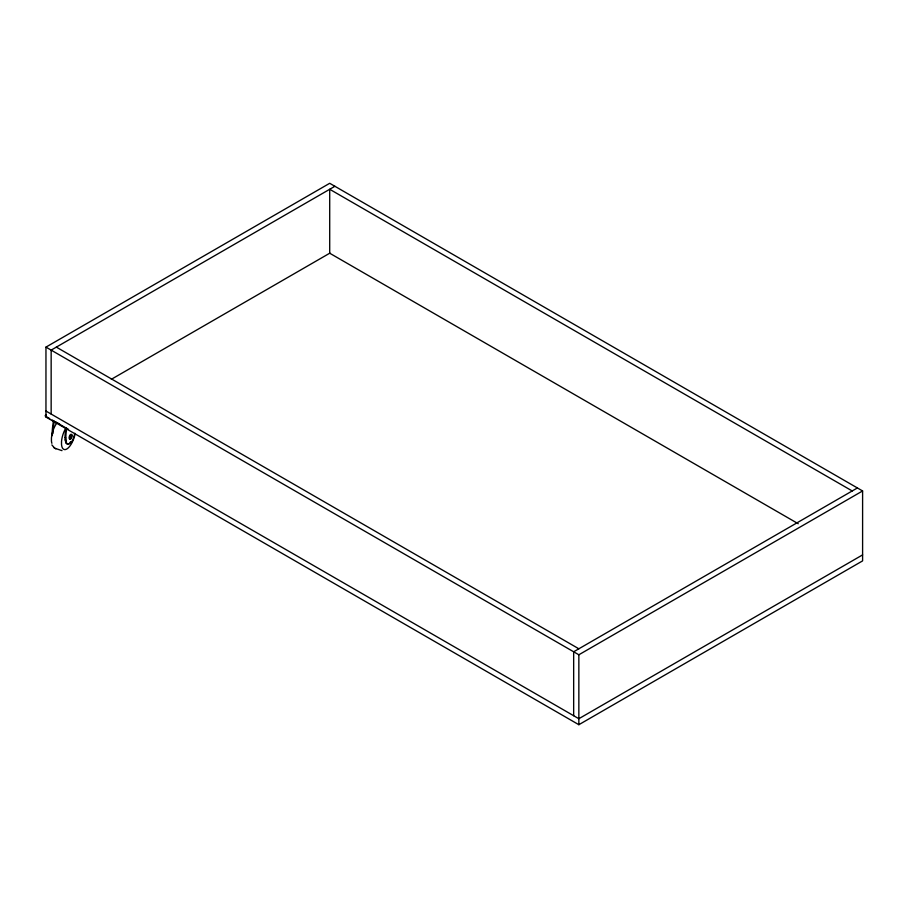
<?xml version="1.0" encoding="UTF-8"?>
<svg xmlns="http://www.w3.org/2000/svg" width="908" height="908" viewBox="0 0 908 908"><rect width="100%" height="100%" fill="white"/><g stroke="black" fill="none" stroke-linecap="round" stroke-linejoin="round"><path stroke-width="1.36" d="M52.153 435.67L52.153 433.32A42.846 17.49 -71.6 0 1 53.288 422.129L53.765 421.267L56.444 422.118M74.831 433.264C73.832 437.338 72.663 442.877 68.259 444.455L65.773 443.093L65.001 437.599A42.846 17.49 -71.6 0 1 65.898 427.861M69.644 443.002L70.767 441.617M45.956 347.117L329.706 183.291L862.6 490.956L862.6 560.883L578.85 724.709L45.956 417.044L45.956 347.117L578.85 654.781L862.6 490.956M334.893 186.288L51.154 350.113L51.154 414.048M111.343 379.294L329.979 253.06M857.413 487.959L573.663 651.785L573.663 715.708M862.6 554.89L578.85 718.716L45.956 411.052M68.509 443.876L67.453 444.182L66.579 443.365L65.807 437.872A42.846 17.49 -71.6 0 1 66.704 428.133M54.616 422.186L54.094 422.39A42.846 17.49 -71.6 0 0 52.959 433.581M61.994 450.64L55.059 448.325M53.334 421.789L59.497 423.832M65.001 437.599L65.807 437.872M65.001 439.949L65.807 440.221M852.215 490.956L329.706 189.284L329.706 253.219L798.245 523.734M56.341 347.117L578.85 648.789M46.092 416.488L46.092 416.988A2.384 1.373 0 0 1 46.092 415.047L46.092 414.547A2.384 1.373 0 0 0 46.092 416.488L49.713 418.577M52.131 419.973L54.548 421.369M56.954 422.753L65.41 427.634M51.881 444.909L54.355 447.86M53.595 447.36L55.831 448.847M578.85 654.781L578.85 724.709M66.613 428.326L66.613 428.826A2.247 1.305 0 0 0 68.497 429.2M70.654 438.269A2.452 0.999 -71.6 0 1 69.133 437.69A2.452 0.999 -71.6 0 1 70.869 434.319A2.452 0.999 -71.6 0 1 71.21 437.213M75.08 434.047A14.188 5.788 -71.6 0 1 67.555 448.495A14.188 5.788 -71.6 0 1 61.517 444.466L61.528 441.424A14.188 5.788 -71.6 0 1 65.909 427.94M51.881 443.297A13.881 5.664 -71.6 0 1 51.438 440.879L51.45 437.906A13.881 5.664 -71.6 0 1 56.898 422.969M71.21 438.462A2.452 0.999 -71.6 0 0 71.766 434.557A2.452 0.999 -71.6 0 0 69.712 437.497A2.452 0.999 -71.6 0 0 71.21 438.462"/></g></svg>
